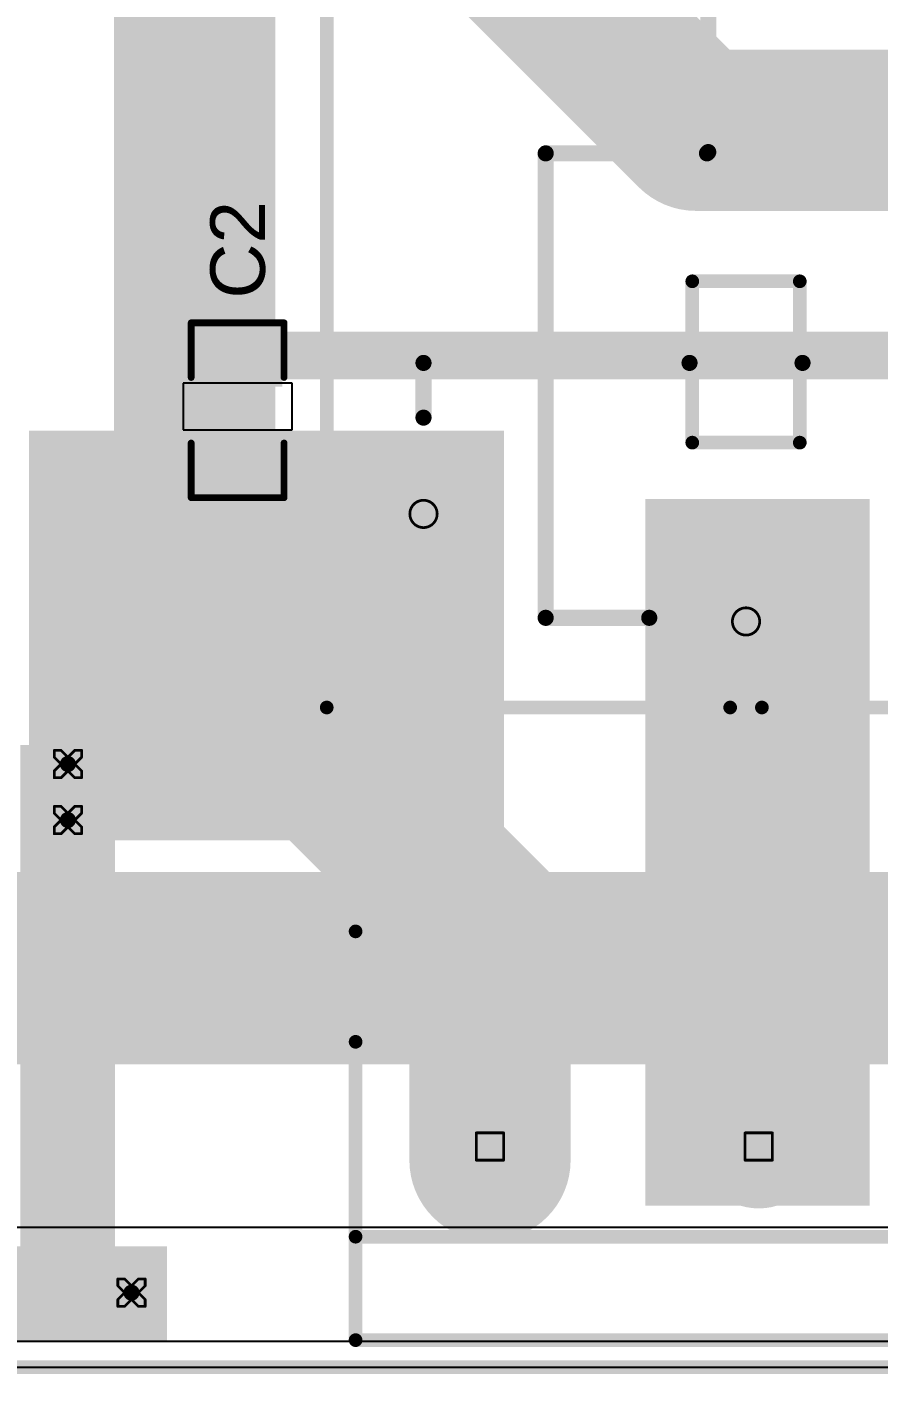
# Model space of a CAD drawing. Header units: inches. Extents: x -14 to 338, y 0 to 125.
# Drawn here: x 45.92 to 61.75, y -0.13 to 24.92 of the extents above; entities that cross this region are included whole.
import ezdxf

# ---------------------------------------------------------------- set-up
doc = ezdxf.new("R2010")
doc.units = ezdxf.units.IN
for name, color, linetype in [('Board Outline', 216, 'Continuous'), ('Bottom Layer', 5, 'Continuous'), ('Bottom Solder', 6, 'Continuous'), ('Drill Drawing', 1, 'Continuous'), ('Multi-Layer', 9, 'Continuous'), ('Pad Holes', 156, 'Continuous'), ('Top Layer', 1, 'Continuous'), ('Top Overlay', 2, 'Continuous'), ('Top Paste', 8, 'Continuous'), ('Top Solder', 216, 'Continuous'), ('Via Holes', 16, 'Continuous')]:
    doc.layers.add(name, color=color, linetype=linetype)
doc.styles.add('Arial', font='', dxfattribs={"height": 0.2})
doc.styles.get('Arial').set_extended_font_data('Arial')

# ---------------------------------------------------------------- blocks, each defined once
blk = doc.blocks.new('SRD_05VDC_SL_C_1')
at = {"layer": 'Bottom Layer'}
h = blk.add_hatch(color=5, dxfattribs=at)
edge = h.paths.add_edge_path()
edge.add_arc((-5.1, 6), 1.397, 0, 360)
h = blk.add_hatch(color=5, dxfattribs=at)
edge = h.paths.add_edge_path()
edge.add_arc((7.1, 5.999), 1.397, 0, 360)
h = blk.add_hatch(color=5, dxfattribs=at)
edge = h.paths.add_edge_path()
edge.add_arc((-7.1, 0), 1.397, 0, 360)
h = blk.add_hatch(color=5, dxfattribs=at)
edge = h.paths.add_edge_path()
edge.add_arc((-5.1, -6), 1.397, 0, 360)
h = blk.add_hatch(color=5, dxfattribs=at)
edge = h.paths.add_edge_path()
edge.add_arc((7.1, -5.999), 1.397, 0, 360)
at = {"layer": 'Bottom Solder'}
h = blk.add_hatch(color=6, dxfattribs=at)
edge = h.paths.add_edge_path()
edge.add_arc((-5.1, 6), 1.448, 0, 360)
h = blk.add_hatch(color=6, dxfattribs=at)
edge = h.paths.add_edge_path()
edge.add_arc((7.1, 5.999), 1.448, 0, 360)
h = blk.add_hatch(color=6, dxfattribs=at)
edge = h.paths.add_edge_path()
edge.add_arc((-7.1, 0), 1.448, 0, 360)
h = blk.add_hatch(color=6, dxfattribs=at)
edge = h.paths.add_edge_path()
edge.add_arc((-5.1, -6), 1.448, 0, 360)
h = blk.add_hatch(color=6, dxfattribs=at)
edge = h.paths.add_edge_path()
edge.add_arc((7.1, -5.999), 1.448, 0, 360)
at = {"layer": 'Multi-Layer'}
h = blk.add_hatch(color=9, dxfattribs=at)
edge = h.paths.add_edge_path()
edge.add_arc((-5.1, 6), 1.397, 0, 360)
h = blk.add_hatch(color=9, dxfattribs=at)
edge = h.paths.add_edge_path()
edge.add_arc((7.1, 5.999), 1.397, 0, 360)
h = blk.add_hatch(color=9, dxfattribs=at)
edge = h.paths.add_edge_path()
edge.add_arc((-7.1, 0), 1.397, 0, 360)
h = blk.add_hatch(color=9, dxfattribs=at)
edge = h.paths.add_edge_path()
edge.add_arc((-5.1, -6), 1.397, 0, 360)
h = blk.add_hatch(color=9, dxfattribs=at)
edge = h.paths.add_edge_path()
edge.add_arc((7.1, -5.999), 1.397, 0, 360)
at = {"layer": 'Pad Holes'}
h = blk.add_hatch(color=7, dxfattribs=at)
edge = h.paths.add_edge_path()
edge.add_arc((-5.1, 6), 0.762, 0, 360)
h = blk.add_hatch(color=7, dxfattribs=at)
edge = h.paths.add_edge_path()
edge.add_arc((7.1, 5.999), 0.762, 0, 360)
h = blk.add_hatch(color=7, dxfattribs=at)
edge = h.paths.add_edge_path()
edge.add_arc((-7.1, 0), 0.762, 0, 360)
h = blk.add_hatch(color=7, dxfattribs=at)
edge = h.paths.add_edge_path()
edge.add_arc((-5.1, -6), 0.762, 0, 360)
h = blk.add_hatch(color=7, dxfattribs=at)
edge = h.paths.add_edge_path()
edge.add_arc((7.1, -5.999), 0.762, 0, 360)
at = {"layer": 'Top Layer'}
h = blk.add_hatch(color=1, dxfattribs=at)
edge = h.paths.add_edge_path()
edge.add_arc((-5.1, 6), 1.397, 0, 360)
h = blk.add_hatch(color=1, dxfattribs=at)
edge = h.paths.add_edge_path()
edge.add_arc((7.1, 5.999), 1.397, 0, 360)
h = blk.add_hatch(color=1, dxfattribs=at)
edge = h.paths.add_edge_path()
edge.add_arc((-7.1, 0), 1.397, 0, 360)
h = blk.add_hatch(color=1, dxfattribs=at)
edge = h.paths.add_edge_path()
edge.add_arc((-5.1, -6), 1.397, 0, 360)
h = blk.add_hatch(color=1, dxfattribs=at)
edge = h.paths.add_edge_path()
edge.add_arc((7.1, -5.999), 1.397, 0, 360)
at = {"layer": 'Top Solder'}
h = blk.add_hatch(color=216, dxfattribs=at)
edge = h.paths.add_edge_path()
edge.add_arc((-5.1, 6), 1.448, 0, 360)
h = blk.add_hatch(color=216, dxfattribs=at)
edge = h.paths.add_edge_path()
edge.add_arc((7.1, 5.999), 1.448, 0, 360)
h = blk.add_hatch(color=216, dxfattribs=at)
edge = h.paths.add_edge_path()
edge.add_arc((-7.1, 0), 1.448, 0, 360)
h = blk.add_hatch(color=216, dxfattribs=at)
edge = h.paths.add_edge_path()
edge.add_arc((-5.1, -6), 1.448, 0, 360)
h = blk.add_hatch(color=216, dxfattribs=at)
edge = h.paths.add_edge_path()
edge.add_arc((7.1, -5.999), 1.448, 0, 360)
at = {"layer": 'Top Overlay'}
for points, const_width in [([(-8.699, 7.8), (-8.699, 0.295)], 0.254), ([(-8.699, 7.8), (10.501, 7.8)], 0.254), ([(10.501, 7.8), (10.501, -7.8)], 0.254), ([(-3.31, 6), (-2.292, 6)], 0.3), ([(-2.292, 6), (-2.292, 1.051)], 0.3), ([(7.099, 4.247), (7.099, 2.019)], 0.254), ([(-7.032, 3.727), (1.604, 3.727)], 0.3), ([(-7.032, 3.727), (-7.032, 1.8)], 0.3), ([(1.604, 3.727), (1.604, 0.727)], 0.3), ([(7.801, 2.309), (6.15, 0.701)], 0.3), ([(-3.775, 1), (-3.775, -1)], 0.254), ([(-3.775, 1), (-0.775, 1)], 0.254), ([(-0.775, 1), (-0.775, -1)], 0.254), ([(1.604, 0.727), (1.628, 0.703)], 0.3), ([(1.628, 0.703), (5.644, 0.703)], 0.3), ([(5.644, 0.703), (6.152, 0.703)], 0.3), ([(-8.699, -0.295), (-8.699, -7.8)], 0.254), ([(7.168, -0.312), (7.168, -4.257)], 0.3), ([(-3.775, -1), (-0.775, -1)], 0.254), ([(-2.292, -1.051), (-2.292, -6)], 0.3), ([(-2.292, -6), (-3.31, -6)], 0.3), ([(-8.699, -7.8), (10.501, -7.8)], 0.254)]:
    blk.add_lwpolyline(points, dxfattribs=dict(at, const_width=const_width))
for points, const_width in [([(-8.763, 7.8, 1), (-8.636, 7.8, 1)], 0.127), ([(-8.763, 7.8, 1), (-8.636, 7.8, 1)], 0.127), ([(10.437, 7.8, 1), (10.564, 7.8, 1)], 0.127), ([(10.437, 7.8, 1), (10.564, 7.8, 1)], 0.127), ([(-3.385, 6, 1), (-3.235, 6, 1)], 0.15), ([(-2.367, 6, 1), (-2.217, 6, 1)], 0.15), ([(-2.367, 6, 1), (-2.217, 6, 1)], 0.15), ([(7.036, 4.247, 1), (7.163, 4.247, 1)], 0.127), ([(-7.107, 3.727, 1), (-6.957, 3.727, 1)], 0.15), ([(-7.107, 3.727, 1), (-6.957, 3.727, 1)], 0.15), ([(1.529, 3.727, 1), (1.679, 3.727, 1)], 0.15), ([(1.529, 3.727, 1), (1.679, 3.727, 1)], 0.15), ([(7.726, 2.309, 1), (7.876, 2.309, 1)], 0.15), ([(7.036, 2.019, 1), (7.163, 2.019, 1)], 0.127), ([(-7.107, 1.8, 1), (-6.957, 1.8, 1)], 0.15), ([(-3.838, 1, 1), (-3.711, 1, 1)], 0.127), ([(-3.838, 1, 1), (-3.711, 1, 1)], 0.127), ([(-2.367, 1.051, 1), (-2.217, 1.051, 1)], 0.15), ([(-0.838, 1, 1), (-0.711, 1, 1)], 0.127), ([(-0.838, 1, 1), (-0.711, 1, 1)], 0.127), ([(1.529, 0.727, 1), (1.679, 0.727, 1)], 0.15), ([(1.529, 0.727, 1), (1.679, 0.727, 1)], 0.15), ([(1.553, 0.703, 1), (1.703, 0.703, 1)], 0.15), ([(1.553, 0.703, 1), (1.703, 0.703, 1)], 0.15), ([(5.569, 0.703, 1), (5.719, 0.703, 1)], 0.15), ([(5.569, 0.703, 1), (5.719, 0.703, 1)], 0.15), ([(6.075, 0.701, 1), (6.225, 0.701, 1)], 0.15), ([(6.077, 0.703, 1), (6.227, 0.703, 1)], 0.15), ([(-8.763, 0.295, 1), (-8.636, 0.295, 1)], 0.127), ([(-8.763, -0.295, 1), (-8.636, -0.295, 1)], 0.127), ([(7.093, -0.312, 1), (7.243, -0.312, 1)], 0.15), ([(-3.838, -1, 1), (-3.711, -1, 1)], 0.127), ([(-3.838, -1, 1), (-3.711, -1, 1)], 0.127), ([(-2.367, -1.051, 1), (-2.217, -1.051, 1)], 0.15), ([(-0.838, -1, 1), (-0.711, -1, 1)], 0.127), ([(-0.838, -1, 1), (-0.711, -1, 1)], 0.127), ([(7.093, -4.257, 1), (7.243, -4.257, 1)], 0.15), ([(-3.385, -6, 1), (-3.235, -6, 1)], 0.15), ([(-2.367, -6, 1), (-2.217, -6, 1)], 0.15), ([(-2.367, -6, 1), (-2.217, -6, 1)], 0.15), ([(-8.763, -7.8, 1), (-8.636, -7.8, 1)], 0.127), ([(-8.763, -7.8, 1), (-8.636, -7.8, 1)], 0.127), ([(10.437, -7.8, 1), (10.564, -7.8, 1)], 0.127), ([(10.438, -7.8, 1), (10.565, -7.8, 1)], 0.127)]:
    blk.add_lwpolyline(points, format="xyb", close=True, dxfattribs=dict(at, const_width=const_width))
at = {"layer": 'Top Overlay', "style": 'Arial'}
blk.add_text('1', height=1, dxfattribs=at).set_placement((-7.132, -6.559))
blk = doc.blocks.new('XY301V_A_5_0_3P_20')
at = {"layer": 'Bottom Layer'}
h = blk.add_hatch(color=5, dxfattribs=at)
edge = h.paths.add_edge_path()
edge.add_arc((-5, 0), 1.1, 0, 360)
h = blk.add_hatch(color=5, dxfattribs=at)
edge = h.paths.add_edge_path()
edge.add_arc((0, 0), 1.1, 0, 360)
h = blk.add_hatch(color=5, dxfattribs=at)
edge = h.paths.add_edge_path()
edge.add_arc((5, 0), 1.1, 0, 360)
at = {"layer": 'Bottom Solder'}
h = blk.add_hatch(color=6, dxfattribs=at)
edge = h.paths.add_edge_path()
edge.add_arc((-5, 0), 1.151, 0, 360)
h = blk.add_hatch(color=6, dxfattribs=at)
edge = h.paths.add_edge_path()
edge.add_arc((0, 0), 1.151, 0, 360)
h = blk.add_hatch(color=6, dxfattribs=at)
edge = h.paths.add_edge_path()
edge.add_arc((5, 0), 1.151, 0, 360)
at = {"layer": 'Multi-Layer'}
h = blk.add_hatch(color=9, dxfattribs=at)
edge = h.paths.add_edge_path()
edge.add_arc((-5, 0), 1.1, 0, 360)
h = blk.add_hatch(color=9, dxfattribs=at)
edge = h.paths.add_edge_path()
edge.add_arc((0, 0), 1.1, 0, 360)
h = blk.add_hatch(color=9, dxfattribs=at)
edge = h.paths.add_edge_path()
edge.add_arc((5, 0), 1.1, 0, 360)
at = {"layer": 'Pad Holes'}
h = blk.add_hatch(color=7, dxfattribs=at)
edge = h.paths.add_edge_path()
edge.add_arc((-5, 0), 0.6, 0, 360)
h = blk.add_hatch(color=7, dxfattribs=at)
edge = h.paths.add_edge_path()
edge.add_arc((0, 0), 0.6, 0, 360)
h = blk.add_hatch(color=7, dxfattribs=at)
edge = h.paths.add_edge_path()
edge.add_arc((5, 0), 0.6, 0, 360)
at = {"layer": 'Top Layer'}
h = blk.add_hatch(color=1, dxfattribs=at)
edge = h.paths.add_edge_path()
edge.add_arc((-5, 0), 1.1, 0, 360)
h = blk.add_hatch(color=1, dxfattribs=at)
edge = h.paths.add_edge_path()
edge.add_arc((0, 0), 1.1, 0, 360)
h = blk.add_hatch(color=1, dxfattribs=at)
edge = h.paths.add_edge_path()
edge.add_arc((5, 0), 1.1, 0, 360)
at = {"layer": 'Top Solder'}
h = blk.add_hatch(color=216, dxfattribs=at)
edge = h.paths.add_edge_path()
edge.add_arc((-5, 0), 1.151, 0, 360)
h = blk.add_hatch(color=216, dxfattribs=at)
edge = h.paths.add_edge_path()
edge.add_arc((0, 0), 1.151, 0, 360)
h = blk.add_hatch(color=216, dxfattribs=at)
edge = h.paths.add_edge_path()
edge.add_arc((5, 0), 1.151, 0, 360)
at = {"layer": 'Top Overlay', "const_width": 0.254}
for points in [[(7.5, 3.6), (-7.5, 3.6)], [(-7.5, 3.6), (-7.5, -4)], [(7.5, 3.6), (7.5, -4)], [(7.5, 1.677), (-7.5, 1.677)], [(7.5, -1.947), (-7.5, -1.947)], [(7.5, -4), (-7.5, -4)]]:
    blk.add_lwpolyline(points, dxfattribs=at)
at = {"layer": 'Top Overlay', "const_width": 0.127}
for points in [[(-7.564, 3.6, 1), (-7.437, 3.6, 1)], [(-7.564, 3.6, 1), (-7.437, 3.6, 1)], [(7.437, 3.6, 1), (7.564, 3.6, 1)], [(7.437, 3.6, 1), (7.564, 3.6, 1)], [(-7.564, 1.677, 1), (-7.437, 1.677, 1)], [(7.437, 1.677, 1), (7.564, 1.677, 1)], [(-7.564, -1.947, 1), (-7.437, -1.947, 1)], [(7.437, -1.947, 1), (7.564, -1.947, 1)], [(-7.564, -4, 1), (-7.437, -4, 1)], [(-7.564, -4, 1), (-7.437, -4, 1)], [(7.437, -4, 1), (7.564, -4, 1)], [(7.437, -4, 1), (7.564, -4, 1)]]:
    blk.add_lwpolyline(points, format="xyb", close=True, dxfattribs=at)
blk = doc.blocks.new('C___0805_24')
at = {"layer": 'Top Layer'}
for points in [[(-1.524, 0.762), (-0.508, 0.762), (-0.508, -0.762), (-1.524, -0.762)], [(0.508, 0.762), (1.524, 0.762), (1.524, -0.762), (0.508, -0.762)]]:
    blk.add_hatch(color=1, dxfattribs=at).paths.add_polyline_path(points)
at = {"layer": 'Top Paste'}
for points in [[(-1.524, 0.762), (-0.508, 0.762), (-0.508, -0.762), (-1.524, -0.762)], [(0.508, 0.762), (1.524, 0.762), (1.524, -0.762), (0.508, -0.762)]]:
    blk.add_hatch(color=8, dxfattribs=at).paths.add_polyline_path(points)
at = {"layer": 'Top Solder'}
for points in [[(-1.594, 0.832), (-0.438, 0.832), (-0.438, -0.832), (-1.594, -0.832)], [(0.438, 0.832), (1.594, 0.832), (1.594, -0.832), (0.438, -0.832)]]:
    blk.add_hatch(color=216, dxfattribs=at).paths.add_polyline_path(points)
at = {"layer": 'Top Overlay', "const_width": 0.127}
for points in [[(-1.626, -0.864), (-1.626, 0.864)], [(-0.61, 0.864), (-1.626, 0.864)], [(1.626, 0.864), (0.61, 0.864)], [(1.626, -0.864), (1.626, 0.864)], [(-0.61, -0.864), (-1.626, -0.864)], [(1.626, -0.864), (0.61, -0.864)]]:
    blk.add_lwpolyline(points, dxfattribs=at)
at = {"layer": 'Top Overlay', "const_width": 0.0635}
for points in [[(-1.657, 0.864, 1), (-1.594, 0.864, 1)], [(-1.657, 0.864, 1), (-1.594, 0.864, 1)], [(-0.641, 0.864, 1), (-0.578, 0.864, 1)], [(0.578, 0.864, 1), (0.641, 0.864, 1)], [(1.594, 0.864, 1), (1.657, 0.864, 1)], [(1.594, 0.864, 1), (1.657, 0.864, 1)], [(-1.657, -0.864, 1), (-1.594, -0.864, 1)], [(-1.657, -0.864, 1), (-1.594, -0.864, 1)], [(-0.641, -0.864, 1), (-0.578, -0.864, 1)], [(0.578, -0.864, 1), (0.641, -0.864, 1)], [(1.594, -0.864, 1), (1.657, -0.864, 1)], [(1.594, -0.864, 1), (1.657, -0.864, 1)]]:
    blk.add_lwpolyline(points, format="xyb", close=True, dxfattribs=at)

msp = doc.modelspace()

# ---------------------------------------------------------------- hatches: boundary and pattern name
at = {"layer": 'Bottom Layer'}
for points in [[(45.796, 0.489), (47.555, 0.489), (47.555, 11.572), (45.796, 11.572)], [(44.865, 0.489), (48.522, 0.489), (48.522, 2.25), (44.865, 2.25)]]:
    msp.add_hatch(color=5, dxfattribs=at).paths.add_polyline_path(points)
h = msp.add_hatch(color=5, dxfattribs=at)
edge = h.paths.add_edge_path()
edge.add_arc((46.679, 11.216), 0.3, 0, 360)
h = msp.add_hatch(color=5, dxfattribs=at)
edge = h.paths.add_edge_path()
edge.add_arc((46.679, 10.175), 0.3, 0, 360)
h = msp.add_hatch(color=5, dxfattribs=at)
edge = h.paths.add_edge_path()
edge.add_arc((47.862, 1.386), 0.3, 0, 360)
at = {"layer": 'Bottom Solder'}
h = msp.add_hatch(color=6, dxfattribs=at)
edge = h.paths.add_edge_path()
edge.add_arc((46.679, 11.216), 0.402, 0, 360)
h = msp.add_hatch(color=6, dxfattribs=at)
edge = h.paths.add_edge_path()
edge.add_arc((46.679, 10.175), 0.402, 0, 360)
h = msp.add_hatch(color=6, dxfattribs=at)
edge = h.paths.add_edge_path()
edge.add_arc((47.862, 1.386), 0.402, 0, 360)
at = {"layer": 'Top Layer'}
for points in [[(45.957, 9.797), (54.791, 9.797), (54.791, 17.414), (45.957, 17.414)], [(57.423, 3.004), (61.595, 3.004), (61.595, 16.144), (57.423, 16.144)], [(5.329, 5.633), (114.738, 5.633), (114.738, 9.206), (5.329, 9.206)]]:
    msp.add_hatch(color=1, dxfattribs=at).paths.add_polyline_path(points)
h = msp.add_hatch(color=1, dxfattribs=at)
edge = h.paths.add_edge_path()
edge.add_arc((46.679, 11.216), 0.3, 0, 360)
h = msp.add_hatch(color=1, dxfattribs=at)
edge = h.paths.add_edge_path()
edge.add_arc((46.679, 10.175), 0.3, 0, 360)
h = msp.add_hatch(color=1, dxfattribs=at)
edge = h.paths.add_edge_path()
edge.add_arc((47.862, 1.386), 0.3, 0, 360)
at = {"layer": 'Top Solder'}
h = msp.add_hatch(color=216, dxfattribs=at)
edge = h.paths.add_edge_path()
edge.add_arc((46.679, 11.216), 0.402, 0, 360)
h = msp.add_hatch(color=216, dxfattribs=at)
edge = h.paths.add_edge_path()
edge.add_arc((46.679, 10.175), 0.402, 0, 360)
h = msp.add_hatch(color=216, dxfattribs=at)
edge = h.paths.add_edge_path()
edge.add_arc((47.862, 1.386), 0.402, 0, 360)
at = {"layer": 'Via Holes'}
h = msp.add_hatch(color=7, dxfattribs=at)
edge = h.paths.add_edge_path()
edge.add_arc((46.679, 11.216), 0.15, 0, 360)
h = msp.add_hatch(color=7, dxfattribs=at)
edge = h.paths.add_edge_path()
edge.add_arc((46.679, 10.175), 0.15, 0, 360)
h = msp.add_hatch(color=7, dxfattribs=at)
edge = h.paths.add_edge_path()
edge.add_arc((47.862, 1.386), 0.15, 0, 360)

# ---------------------------------------------------------------- linework, layer by layer
at = {"layer": 'Board Outline', "const_width": 0.254}
msp.add_lwpolyline([(0, 0), (156.6, 0)], dxfattribs=at)
at = {"layer": 'Bottom Layer'}
msp.add_line((0, 0), (99.747, 0), dxfattribs=at)
at = {"layer": 'Bottom Layer', "const_width": 3}
for points in [[(53.295, 28.067), (58.36, 23.002)], [(49.036, 13.683), (49.036, 27.645)], [(58.36, 23.002), (66.252, 23.002)], [(49.036, 13.683), (54.531, 8.188)], [(54.531, 3.85), (54.531, 8.188)]]:
    msp.add_lwpolyline(points, dxfattribs=at)
at = {"layer": 'Bottom Layer', "const_width": 1.5}
for points in [[(57.61, 23.002, 1), (59.11, 23.002, 1)], [(57.61, 23.002, 1), (59.11, 23.002, 1)], [(48.286, 13.683, 1), (49.786, 13.683, 1)], [(48.286, 13.683, 1), (49.786, 13.683, 1)], [(53.781, 8.188, 1), (55.281, 8.188, 1)], [(53.781, 8.188, 1), (55.281, 8.188, 1)], [(53.781, 3.85, 1), (55.281, 3.85, 1)]]:
    msp.add_lwpolyline(points, format="xyb", close=True, dxfattribs=at)
at = {"layer": 'Drill Drawing'}
for points, const_width in [([(53.548, 15.867, 1), (53.04, 15.867, 1)], 0.0508), ([(53.028, 15.867, 1), (53.053, 15.867, 1)], 0.0254), ([(53.536, 15.867, 1), (53.561, 15.867, 1)], 0.0254), ([(59.548, 13.867, 1), (59.04, 13.867, 1)], 0.0508), ([(59.028, 13.867, 1), (59.053, 13.867, 1)], 0.0254), ([(59.536, 13.867, 1), (59.561, 13.867, 1)], 0.0254), ([(46.412, 11.47, 1), (46.438, 11.47, 1)], 0.0254), ([(46.412, 11.47, 1), (46.438, 11.47, 1)], 0.0254), ([(46.412, 11.343, 1), (46.438, 11.343, 1)], 0.0254), ([(46.412, 11.343, 1), (46.438, 11.343, 1)], 0.0254), ([(46.539, 11.47, 1), (46.565, 11.47, 1)], 0.0254), ([(46.539, 11.47, 1), (46.565, 11.47, 1)], 0.0254), ([(46.666, 11.343, 1), (46.692, 11.343, 1)], 0.0254), ([(46.666, 11.343, 1), (46.692, 11.343, 1)], 0.0254), ([(46.793, 11.47, 1), (46.819, 11.47, 1)], 0.0254), ([(46.793, 11.47, 1), (46.819, 11.47, 1)], 0.0254), ([(46.92, 11.47, 1), (46.946, 11.47, 1)], 0.0254), ([(46.92, 11.47, 1), (46.946, 11.47, 1)], 0.0254), ([(46.92, 11.343, 1), (46.946, 11.343, 1)], 0.0254), ([(46.92, 11.343, 1), (46.946, 11.343, 1)], 0.0254), ([(46.412, 11.089, 1), (46.438, 11.089, 1)], 0.0254), ([(46.412, 11.089, 1), (46.438, 11.089, 1)], 0.0254), ([(46.539, 11.216, 1), (46.565, 11.216, 1)], 0.0254), ([(46.539, 11.216, 1), (46.565, 11.216, 1)], 0.0254), ([(46.666, 11.089, 1), (46.692, 11.089, 1)], 0.0254), ([(46.666, 11.089, 1), (46.692, 11.089, 1)], 0.0254), ([(46.793, 11.216, 1), (46.819, 11.216, 1)], 0.0254), ([(46.793, 11.216, 1), (46.819, 11.216, 1)], 0.0254), ([(46.92, 11.089, 1), (46.946, 11.089, 1)], 0.0254), ([(46.92, 11.089, 1), (46.946, 11.089, 1)], 0.0254), ([(46.412, 10.962, 1), (46.438, 10.962, 1)], 0.0254), ([(46.412, 10.962, 1), (46.438, 10.962, 1)], 0.0254), ([(46.539, 10.962, 1), (46.565, 10.962, 1)], 0.0254), ([(46.539, 10.962, 1), (46.565, 10.962, 1)], 0.0254), ([(46.793, 10.962, 1), (46.819, 10.962, 1)], 0.0254), ([(46.793, 10.962, 1), (46.819, 10.962, 1)], 0.0254), ([(46.92, 10.962, 1), (46.946, 10.962, 1)], 0.0254), ([(46.92, 10.962, 1), (46.946, 10.962, 1)], 0.0254), ([(46.412, 10.429, 1), (46.438, 10.429, 1)], 0.0254), ([(46.412, 10.429, 1), (46.438, 10.429, 1)], 0.0254), ([(46.412, 10.302, 1), (46.438, 10.302, 1)], 0.0254), ([(46.412, 10.302, 1), (46.438, 10.302, 1)], 0.0254), ([(46.539, 10.429, 1), (46.565, 10.429, 1)], 0.0254), ([(46.539, 10.429, 1), (46.565, 10.429, 1)], 0.0254), ([(46.666, 10.302, 1), (46.692, 10.302, 1)], 0.0254), ([(46.666, 10.302, 1), (46.692, 10.302, 1)], 0.0254), ([(46.793, 10.429, 1), (46.819, 10.429, 1)], 0.0254), ([(46.793, 10.429, 1), (46.819, 10.429, 1)], 0.0254), ([(46.92, 10.429, 1), (46.946, 10.429, 1)], 0.0254), ([(46.92, 10.429, 1), (46.946, 10.429, 1)], 0.0254), ([(46.92, 10.302, 1), (46.946, 10.302, 1)], 0.0254), ([(46.92, 10.302, 1), (46.946, 10.302, 1)], 0.0254), ([(46.412, 10.048, 1), (46.438, 10.048, 1)], 0.0254), ([(46.412, 10.048, 1), (46.438, 10.048, 1)], 0.0254), ([(46.539, 10.175, 1), (46.565, 10.175, 1)], 0.0254), ([(46.539, 10.175, 1), (46.565, 10.175, 1)], 0.0254), ([(46.666, 10.048, 1), (46.692, 10.048, 1)], 0.0254), ([(46.666, 10.048, 1), (46.692, 10.048, 1)], 0.0254), ([(46.793, 10.175, 1), (46.819, 10.175, 1)], 0.0254), ([(46.793, 10.175, 1), (46.819, 10.175, 1)], 0.0254), ([(46.92, 10.048, 1), (46.946, 10.048, 1)], 0.0254), ([(46.92, 10.048, 1), (46.946, 10.048, 1)], 0.0254), ([(46.412, 9.921, 1), (46.438, 9.921, 1)], 0.0254), ([(46.412, 9.921, 1), (46.438, 9.921, 1)], 0.0254), ([(46.539, 9.921, 1), (46.565, 9.921, 1)], 0.0254), ([(46.539, 9.921, 1), (46.565, 9.921, 1)], 0.0254), ([(46.793, 9.921, 1), (46.819, 9.921, 1)], 0.0254), ([(46.793, 9.921, 1), (46.819, 9.921, 1)], 0.0254), ([(46.92, 9.921, 1), (46.946, 9.921, 1)], 0.0254), ([(46.92, 9.921, 1), (46.946, 9.921, 1)], 0.0254), ([(54.264, 4.358, 1), (54.289, 4.358, 1)], 0.0254), ([(54.264, 4.358, 1), (54.289, 4.358, 1)], 0.0254), ([(54.772, 4.358, 1), (54.797, 4.358, 1)], 0.0254), ([(54.772, 4.358, 1), (54.797, 4.358, 1)], 0.0254), ([(59.264, 4.358, 1), (59.289, 4.358, 1)], 0.0254), ([(59.264, 4.358, 1), (59.289, 4.358, 1)], 0.0254), ([(59.772, 4.358, 1), (59.797, 4.358, 1)], 0.0254), ([(59.772, 4.358, 1), (59.797, 4.358, 1)], 0.0254), ([(54.264, 3.85, 1), (54.289, 3.85, 1)], 0.0254), ([(54.264, 3.85, 1), (54.289, 3.85, 1)], 0.0254), ([(54.772, 3.85, 1), (54.797, 3.85, 1)], 0.0254), ([(54.772, 3.85, 1), (54.797, 3.85, 1)], 0.0254), ([(59.264, 3.85, 1), (59.289, 3.85, 1)], 0.0254), ([(59.264, 3.85, 1), (59.289, 3.85, 1)], 0.0254), ([(59.772, 3.85, 1), (59.797, 3.85, 1)], 0.0254), ([(59.772, 3.85, 1), (59.797, 3.85, 1)], 0.0254), ([(47.595, 1.64, 1), (47.621, 1.64, 1)], 0.0254), ([(47.595, 1.64, 1), (47.621, 1.64, 1)], 0.0254), ([(47.595, 1.513, 1), (47.621, 1.513, 1)], 0.0254), ([(47.595, 1.513, 1), (47.621, 1.513, 1)], 0.0254), ([(47.722, 1.64, 1), (47.748, 1.64, 1)], 0.0254), ([(47.722, 1.64, 1), (47.748, 1.64, 1)], 0.0254), ([(47.849, 1.513, 1), (47.875, 1.513, 1)], 0.0254), ([(47.849, 1.513, 1), (47.875, 1.513, 1)], 0.0254), ([(47.976, 1.64, 1), (48.002, 1.64, 1)], 0.0254), ([(47.976, 1.64, 1), (48.002, 1.64, 1)], 0.0254), ([(48.103, 1.64, 1), (48.129, 1.64, 1)], 0.0254), ([(48.103, 1.64, 1), (48.129, 1.64, 1)], 0.0254), ([(48.103, 1.513, 1), (48.129, 1.513, 1)], 0.0254), ([(48.103, 1.513, 1), (48.129, 1.513, 1)], 0.0254), ([(47.595, 1.259, 1), (47.621, 1.259, 1)], 0.0254), ([(47.595, 1.259, 1), (47.621, 1.259, 1)], 0.0254), ([(47.722, 1.386, 1), (47.748, 1.386, 1)], 0.0254), ([(47.722, 1.386, 1), (47.748, 1.386, 1)], 0.0254), ([(47.849, 1.259, 1), (47.875, 1.259, 1)], 0.0254), ([(47.849, 1.259, 1), (47.875, 1.259, 1)], 0.0254), ([(47.976, 1.386, 1), (48.002, 1.386, 1)], 0.0254), ([(47.976, 1.386, 1), (48.002, 1.386, 1)], 0.0254), ([(48.103, 1.259, 1), (48.129, 1.259, 1)], 0.0254), ([(48.103, 1.259, 1), (48.129, 1.259, 1)], 0.0254), ([(47.595, 1.132, 1), (47.621, 1.132, 1)], 0.0254), ([(47.595, 1.132, 1), (47.621, 1.132, 1)], 0.0254), ([(47.722, 1.132, 1), (47.748, 1.132, 1)], 0.0254), ([(47.722, 1.132, 1), (47.748, 1.132, 1)], 0.0254), ([(47.976, 1.132, 1), (48.002, 1.132, 1)], 0.0254), ([(47.976, 1.132, 1), (48.002, 1.132, 1)], 0.0254), ([(48.103, 1.132, 1), (48.129, 1.132, 1)], 0.0254), ([(48.103, 1.132, 1), (48.129, 1.132, 1)], 0.0254)]:
    msp.add_lwpolyline(points, format="xyb", close=True, dxfattribs=dict(at, const_width=const_width))
at = {"layer": 'Drill Drawing', "const_width": 0.0508}
for points in [[(46.425, 11.343), (46.425, 11.47)], [(46.425, 11.47), (46.552, 11.47)], [(46.425, 11.343), (46.552, 11.216)], [(46.552, 11.47), (46.679, 11.343)], [(46.679, 11.343), (46.806, 11.47)], [(46.806, 11.47), (46.933, 11.47)], [(46.806, 11.216), (46.933, 11.343)], [(46.933, 11.343), (46.933, 11.47)], [(46.425, 11.089), (46.552, 11.216)], [(46.425, 10.962), (46.425, 11.089)], [(46.552, 10.962), (46.679, 11.089)], [(46.679, 11.089), (46.806, 10.962)], [(46.806, 11.216), (46.933, 11.089)], [(46.933, 10.962), (46.933, 11.089)], [(46.425, 10.962), (46.552, 10.962)], [(46.806, 10.962), (46.933, 10.962)], [(46.425, 10.302), (46.425, 10.429)], [(46.425, 10.429), (46.552, 10.429)], [(46.425, 10.302), (46.552, 10.175)], [(46.552, 10.429), (46.679, 10.302)], [(46.679, 10.302), (46.806, 10.429)], [(46.806, 10.429), (46.933, 10.429)], [(46.806, 10.175), (46.933, 10.302)], [(46.933, 10.302), (46.933, 10.429)], [(46.425, 10.048), (46.552, 10.175)], [(46.425, 9.921), (46.425, 10.048)], [(46.552, 9.921), (46.679, 10.048)], [(46.679, 10.048), (46.806, 9.921)], [(46.806, 10.175), (46.933, 10.048)], [(46.933, 9.921), (46.933, 10.048)], [(46.425, 9.921), (46.552, 9.921)], [(46.806, 9.921), (46.933, 9.921)], [(54.277, 4.358), (54.785, 4.358)], [(54.277, 3.85), (54.277, 4.358)], [(54.785, 3.85), (54.785, 4.358)], [(59.277, 4.358), (59.785, 4.358)], [(59.277, 3.85), (59.277, 4.358)], [(59.785, 3.85), (59.785, 4.358)], [(54.277, 3.85), (54.785, 3.85)], [(59.277, 3.85), (59.785, 3.85)], [(47.608, 1.513), (47.608, 1.64)], [(47.608, 1.64), (47.735, 1.64)], [(47.608, 1.513), (47.735, 1.386)], [(47.735, 1.64), (47.862, 1.513)], [(47.862, 1.513), (47.989, 1.64)], [(47.989, 1.64), (48.116, 1.64)], [(47.989, 1.386), (48.116, 1.513)], [(48.116, 1.513), (48.116, 1.64)], [(47.608, 1.259), (47.735, 1.386)], [(47.608, 1.132), (47.608, 1.259)], [(47.735, 1.132), (47.862, 1.259)], [(47.862, 1.259), (47.989, 1.132)], [(47.989, 1.386), (48.116, 1.259)], [(48.116, 1.132), (48.116, 1.259)], [(47.608, 1.132), (47.735, 1.132)], [(47.989, 1.132), (48.116, 1.132)]]:
    msp.add_lwpolyline(points, dxfattribs=at)
at = {"layer": 'Top Layer'}
for p, q in [((50.852, 18.299), (48.82, 18.299)), ((48.82, 18.299), (48.82, 17.43)), ((50.852, 17.43), (50.852, 18.299)), ((48.82, 17.43), (50.852, 17.43)), ((1.785, 2.605), (100.788, 2.605)), ((102.592, 0.48), (0.203, 0.48))]:
    msp.add_line(p, q, dxfattribs=at)
at = {"layer": 'Top Layer', "const_width": 0.889}
msp.add_lwpolyline([(49.836, 18.811), (62.35, 18.811)], dxfattribs=at)
at = {"layer": 'Top Layer', "const_width": 0.445}
msp.add_lwpolyline([(49.614, 18.811, 1), (50.058, 18.811, 1)], format="xyb", close=True, dxfattribs=at)

# ---------------------------------------------------------------- block references
for name, p, rotation in [('SRD_05VDC_SL_C_1', (59.294, 20.967), 90), ('C___0805_24', (49.836, 17.795), 270), ('XY301V_A_5_0_3P_20', (59.531, 4.104), 180)]:
    msp.add_blockref(name, p, dxfattribs=dict(rotation=rotation))

# ---------------------------------------------------------------- texts
at = {"layer": 'Top Overlay', "style": 'Arial'}
msp.add_text('C2', height=1.016, rotation=90, dxfattribs=at).set_placement((50.344, 19.87))

doc.saveas('drawing.dxf')
